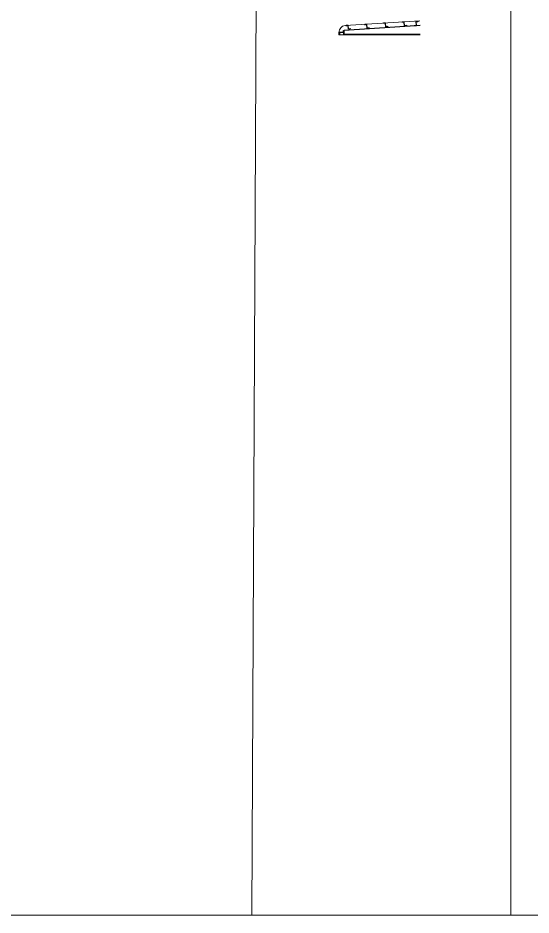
# Model space of a CAD drawing. Header units: millimetres. Extents: x 68421 to 1479662, y -51504 to 144751.
# Drawn here: x 118163 to 167906, y -32317 to 54664 of the extents above; entities that cross this region are included whole.
import ezdxf

# ---------------------------------------------------------------- set-up
doc = ezdxf.new("R2010")
doc.units = ezdxf.units.MM
doc.header["$LTSCALE"] = 0.35
doc.header["$MEASUREMENT"] = 0
doc.linetypes.add('CONTIN', pattern=[0, 0, 0])
doc.layers.get('0').update_dxf_attribs({"linetype": 'CONTIN'})

# ---------------------------------------------------------------- blocks, each defined once
blk = doc.blocks.new('ZCOL')
for p, q in [((10.2, 0), (0, 0)), ((0, 0), (0, -25.4)), ((10.2, -2.5), (10.2, 0)), ((-10.2, -25.4), (-10.2, -22.9)), ((0, -25.4), (-10.2, -25.4))]:
    blk.add_line(p, q)

msp = doc.modelspace()

# ---------------------------------------------------------------- linework, layer by layer
at = {"color": 0, "lineweight": 0, "ltscale": 0.1}
for p, q in [((141633.33523, 139033.74584), (140840.39841, -32314.46915)), ((149285.56626, 53265.2312), (149285.56626, 53035.12684)), ((149735.56626, 53442.56905), (149735.56626, 53080.12684)), ((149780.39399, 53442.56905), (149735.56626, 53442.56905)), ((149780.39399, 53442.56905), (149774.46939, 53487.00354)), ((149780.39399, 53442.56905), (149780.39399, 53035.12684)), ((149780.39399, 53035.12684), (149285.56626, 53035.12684))]:
    msp.add_line(p, q, dxfattribs=at)
at = {"color": 7, "lineweight": 0}
for p, q in [((157160.10066, 53961.15438), (149774.46939, 53487.00354)), ((157118.02465, 54391.37059), (149871.07914, 53934.27309)), ((157160.10066, 53080.12684), (149735.56626, 53080.12684)), ((157160.10066, 53915.92994), (149780.39399, 53442.56905)), ((157160.10066, 53035.12684), (149780.39399, 53035.12684))]:
    msp.add_line(p, q, dxfattribs=at)
at = {"color": 0, "lineweight": 0, "ltscale": 0.1}
for points in [[(115754.1929, 144750.54254), (165958.15042, 144750.54254), (165958.15042, -32314.46915), (115754.1929, -32314.46915)], [(165958.15042, 144750.54254), (189624.74687, 144750.54254), (189624.74687, -32317), (165958.15042, -32317)]]:
    msp.add_lwpolyline(points, close=True, dxfattribs=at)
at = {"color": 0, "lineweight": 0}
msp.add_arc((149960.56626, 53265.2312), 675, 97.6183316481, 180, dxfattribs=at)

# ---------------------------------------------------------------- block references
at = {"lineweight": 0}
for p, xscale, yscale, zscale, rotation in [((150202.81305, 53573.98316), 17.99999999999993, -14.341506525, -14.341506525, 5.710593700000083), ((152011.81305, 53668.48316), 17.99999999999992, -14.341506525, -14.341506525, 5.710593700000083), ((153832.06305, 53803.48316), 17.99999999999991, -14.341506525, -14.341506525, 5.710593700000083), ((155641.06305, 53897.98316), 17.99999999999991, -14.341506525, -14.341506525, 5.710593700000083), ((156789.41849, 53941.70349), -17.99999999999993, -14.34153555, -14.34153555, 5.710593699999964), ((149700.91031, 53244.18831), 17.99999999999995, -14.341506525, -14.341506525, 90.00000000000037)]:
    msp.add_blockref('ZCOL', p, dxfattribs=dict(at, xscale=xscale, yscale=yscale, zscale=zscale, rotation=rotation))

doc.saveas('drawing.dxf')
